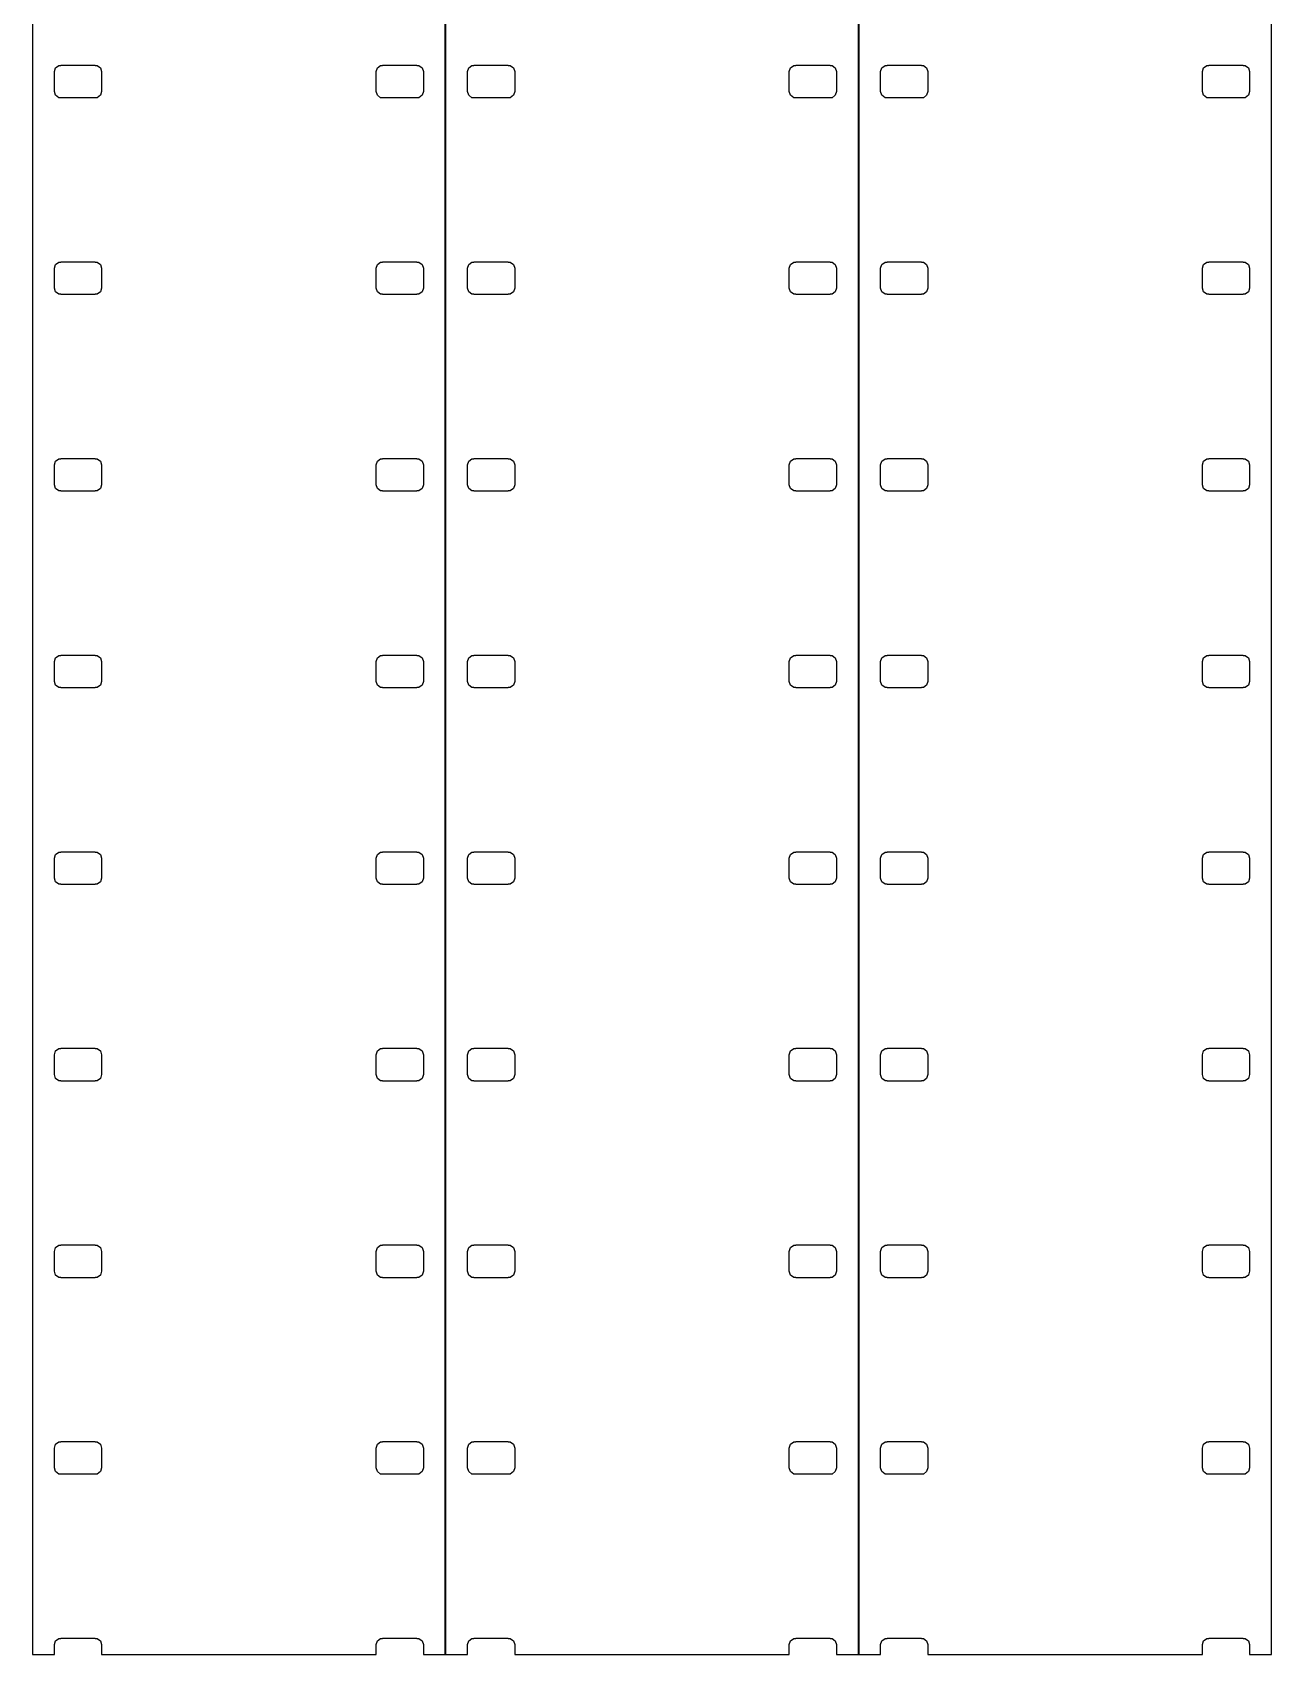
# Model space of a CAD drawing. Header units: metres. Extents: x -8 to 184, y -126 to 126.
# Drawn here: x 40 to 88, y -125.7 to -62.9 of the extents above; entities that cross this region are included whole.
import ezdxf

# ---------------------------------------------------------------- set-up
doc = ezdxf.new("R2010")
doc.units = ezdxf.units.M

msp = doc.modelspace()

# ---------------------------------------------------------------- linework, layer by layer
for p, q in [((40.03, 125.73), (40.03, -125.73)), ((56.03, -125.73), (56.03, 125.73)), ((56.04, 125.73), (56.04, -125.73)), ((72.04, -125.73), (72.04, 125.73)), ((72.05, 125.73), (72.05, -125.73)), ((88.05, -125.73), (88.05, 125.73)), ((40.88, -64.385), (40.9277, -64.2381)), ((40.88, -65.155), (40.88, -64.385)), ((40.9277, -64.2381), (41.0527, -64.1472)), ((41.0527, -64.1472), (41.13, -64.1472)), ((41.13, -64.1472), (41.13, -64.135)), ((41.13, -64.135), (42.459, -64.135)), ((42.459, -64.135), (42.459, -64.1472)), ((42.459, -64.1472), (42.5363, -64.1472)), ((42.5363, -64.1472), (42.6613, -64.2381)), ((42.6613, -64.2381), (42.709, -64.385)), ((42.709, -64.385), (42.709, -65.155)), ((53.351, -64.385), (53.3987, -64.2381)), ((53.351, -65.155), (53.351, -64.385)), ((53.3987, -64.2381), (53.5237, -64.1472)), ((53.5237, -64.1472), (53.601, -64.1472)), ((53.601, -64.1472), (53.601, -64.135)), ((53.601, -64.135), (54.93, -64.135)), ((54.93, -64.135), (54.93, -64.1472)), ((54.93, -64.1472), (55.0072, -64.1472)), ((55.0072, -64.1472), (55.1322, -64.2381)), ((55.1322, -64.2381), (55.18, -64.385)), ((55.18, -64.385), (55.18, -65.155)), ((56.89, -64.385), (56.9377, -64.2381)), ((56.89, -65.155), (56.89, -64.385)), ((56.9377, -64.2381), (57.0627, -64.1472)), ((57.0627, -64.1472), (57.14, -64.1472)), ((57.14, -64.1472), (57.14, -64.135)), ((57.14, -64.135), (58.469, -64.135)), ((58.469, -64.135), (58.469, -64.1472)), ((58.469, -64.1472), (58.5462, -64.1472)), ((58.5462, -64.1472), (58.6712, -64.2381)), ((58.6712, -64.2381), (58.719, -64.385)), ((58.719, -64.385), (58.719, -65.155)), ((69.361, -64.385), (69.4087, -64.2381)), ((69.361, -65.155), (69.361, -64.385)), ((69.4087, -64.2381), (69.5337, -64.1472)), ((69.5337, -64.1472), (69.611, -64.1472)), ((69.611, -64.1472), (69.611, -64.135)), ((69.611, -64.135), (70.94, -64.135)), ((70.94, -64.135), (70.94, -64.1472)), ((70.94, -64.1472), (71.0172, -64.1472)), ((71.0172, -64.1472), (71.1422, -64.2381)), ((71.1422, -64.2381), (71.19, -64.385)), ((71.19, -64.385), (71.19, -65.155)), ((72.9, -64.385), (72.9477, -64.2381)), ((72.9, -65.155), (72.9, -64.385)), ((72.9477, -64.2381), (73.0727, -64.1472)), ((73.0727, -64.1472), (73.15, -64.1472)), ((73.15, -64.1472), (73.15, -64.135)), ((73.15, -64.135), (74.479, -64.135)), ((74.479, -64.135), (74.479, -64.1472)), ((74.479, -64.1472), (74.5562, -64.1472)), ((74.5562, -64.1472), (74.6812, -64.2381)), ((74.6812, -64.2381), (74.729, -64.385)), ((74.729, -64.385), (74.729, -65.155)), ((85.371, -64.385), (85.4187, -64.2381)), ((85.371, -65.155), (85.371, -64.385)), ((85.4187, -64.2381), (85.5437, -64.1472)), ((85.5437, -64.1472), (85.621, -64.1472)), ((85.621, -64.1472), (85.621, -64.135)), ((85.621, -64.135), (86.95, -64.135)), ((86.95, -64.135), (86.95, -64.1472)), ((86.95, -64.1472), (87.0273, -64.1472)), ((87.0273, -64.1472), (87.1523, -64.2381)), ((87.1523, -64.2381), (87.2, -64.385)), ((87.2, -64.385), (87.2, -65.155)), ((40.9277, -65.3019), (40.88, -65.155)), ((41.0527, -65.3928), (40.9277, -65.3019)), ((42.6613, -65.3019), (42.5363, -65.3928)), ((42.709, -65.155), (42.6613, -65.3019)), ((53.3987, -65.3019), (53.351, -65.155)), ((53.5237, -65.3928), (53.3987, -65.3019)), ((55.1322, -65.3019), (55.0072, -65.3928)), ((55.18, -65.155), (55.1322, -65.3019)), ((56.9377, -65.3019), (56.89, -65.155)), ((57.0627, -65.3928), (56.9377, -65.3019)), ((58.6712, -65.3019), (58.5462, -65.3928)), ((58.719, -65.155), (58.6712, -65.3019)), ((69.4087, -65.3019), (69.361, -65.155)), ((69.5337, -65.3928), (69.4087, -65.3019)), ((71.1422, -65.3019), (71.0172, -65.3928)), ((71.19, -65.155), (71.1422, -65.3019)), ((72.9477, -65.3019), (72.9, -65.155)), ((73.0727, -65.3928), (72.9477, -65.3019)), ((74.6812, -65.3019), (74.5562, -65.3928)), ((74.729, -65.155), (74.6812, -65.3019)), ((85.4187, -65.3019), (85.371, -65.155)), ((85.5437, -65.3928), (85.4187, -65.3019)), ((87.1523, -65.3019), (87.0273, -65.3928)), ((87.2, -65.155), (87.1523, -65.3019)), ((41.13, -65.3928), (41.0527, -65.3928)), ((41.13, -65.405), (41.13, -65.3928)), ((42.459, -65.405), (41.13, -65.405)), ((42.5363, -65.3928), (42.459, -65.3928)), ((42.459, -65.3928), (42.459, -65.405)), ((53.601, -65.3928), (53.5237, -65.3928)), ((53.601, -65.405), (53.601, -65.3928)), ((54.93, -65.405), (53.601, -65.405)), ((55.0072, -65.3928), (54.93, -65.3928)), ((54.93, -65.3928), (54.93, -65.405)), ((57.14, -65.3928), (57.0627, -65.3928)), ((57.14, -65.405), (57.14, -65.3928)), ((58.469, -65.405), (57.14, -65.405)), ((58.5462, -65.3928), (58.469, -65.3928)), ((58.469, -65.3928), (58.469, -65.405)), ((69.611, -65.3928), (69.5337, -65.3928)), ((69.611, -65.405), (69.611, -65.3928)), ((70.94, -65.405), (69.611, -65.405)), ((71.0172, -65.3928), (70.94, -65.3928)), ((70.94, -65.3928), (70.94, -65.405)), ((73.15, -65.3928), (73.0727, -65.3928)), ((73.15, -65.405), (73.15, -65.3928)), ((74.479, -65.405), (73.15, -65.405)), ((74.5562, -65.3928), (74.479, -65.3928)), ((74.479, -65.3928), (74.479, -65.405)), ((85.621, -65.3928), (85.5437, -65.3928)), ((85.621, -65.405), (85.621, -65.3928)), ((86.95, -65.405), (85.621, -65.405)), ((87.0273, -65.3928), (86.95, -65.3928)), ((86.95, -65.3928), (86.95, -65.405)), ((40.88, -72.005), (40.9277, -71.858)), ((40.88, -72.775), (40.88, -72.005)), ((40.9277, -71.858), (41.0527, -71.7672)), ((41.0527, -71.7672), (41.13, -71.7672)), ((41.13, -71.7672), (41.13, -71.755)), ((41.13, -71.755), (42.459, -71.755)), ((42.459, -71.755), (42.459, -71.7672)), ((42.459, -71.7672), (42.5363, -71.7672)), ((42.5363, -71.7672), (42.6613, -71.858)), ((42.6613, -71.858), (42.709, -72.005)), ((42.709, -72.005), (42.709, -72.775)), ((53.351, -72.005), (53.3987, -71.858)), ((53.351, -72.775), (53.351, -72.005)), ((53.3987, -71.858), (53.5237, -71.7672)), ((53.5237, -71.7672), (53.601, -71.7672)), ((53.601, -71.7672), (53.601, -71.755)), ((53.601, -71.755), (54.93, -71.755)), ((54.93, -71.755), (54.93, -71.7672)), ((54.93, -71.7672), (55.0072, -71.7672)), ((55.0072, -71.7672), (55.1322, -71.858)), ((55.1322, -71.858), (55.18, -72.005)), ((55.18, -72.005), (55.18, -72.775)), ((56.89, -72.005), (56.9377, -71.858)), ((56.89, -72.775), (56.89, -72.005)), ((56.9377, -71.858), (57.0627, -71.7672)), ((57.0627, -71.7672), (57.14, -71.7672)), ((57.14, -71.7672), (57.14, -71.755)), ((57.14, -71.755), (58.469, -71.755)), ((58.469, -71.755), (58.469, -71.7672)), ((58.469, -71.7672), (58.5462, -71.7672)), ((58.5462, -71.7672), (58.6712, -71.858)), ((58.6712, -71.858), (58.719, -72.005)), ((58.719, -72.005), (58.719, -72.775)), ((69.361, -72.005), (69.4087, -71.858)), ((69.361, -72.775), (69.361, -72.005)), ((69.4087, -71.858), (69.5337, -71.7672)), ((69.5337, -71.7672), (69.611, -71.7672)), ((69.611, -71.7672), (69.611, -71.755)), ((69.611, -71.755), (70.94, -71.755)), ((70.94, -71.755), (70.94, -71.7672)), ((70.94, -71.7672), (71.0172, -71.7672)), ((71.0172, -71.7672), (71.1422, -71.858)), ((71.1422, -71.858), (71.19, -72.005)), ((71.19, -72.005), (71.19, -72.775)), ((72.9, -72.005), (72.9477, -71.858)), ((72.9, -72.775), (72.9, -72.005)), ((72.9477, -71.858), (73.0727, -71.7672)), ((73.0727, -71.7672), (73.15, -71.7672)), ((73.15, -71.7672), (73.15, -71.755)), ((73.15, -71.755), (74.479, -71.755)), ((74.479, -71.755), (74.479, -71.7672)), ((74.479, -71.7672), (74.5562, -71.7672)), ((74.5562, -71.7672), (74.6812, -71.858)), ((74.6812, -71.858), (74.729, -72.005)), ((74.729, -72.005), (74.729, -72.775)), ((85.371, -72.005), (85.4187, -71.858)), ((85.371, -72.775), (85.371, -72.005)), ((85.4187, -71.858), (85.5437, -71.7672)), ((85.5437, -71.7672), (85.621, -71.7672)), ((85.621, -71.7672), (85.621, -71.755)), ((85.621, -71.755), (86.95, -71.755)), ((86.95, -71.755), (86.95, -71.7672)), ((86.95, -71.7672), (87.0273, -71.7672)), ((87.0273, -71.7672), (87.1523, -71.858)), ((87.1523, -71.858), (87.2, -72.005)), ((87.2, -72.005), (87.2, -72.775)), ((40.9277, -72.9219), (40.88, -72.775)), ((41.0527, -73.0128), (40.9277, -72.9219)), ((42.6613, -72.9219), (42.5363, -73.0128)), ((42.709, -72.775), (42.6613, -72.9219)), ((53.3987, -72.9219), (53.351, -72.775)), ((53.5237, -73.0128), (53.3987, -72.9219)), ((55.1322, -72.9219), (55.0072, -73.0128)), ((55.18, -72.775), (55.1322, -72.9219)), ((56.9377, -72.9219), (56.89, -72.775)), ((57.0627, -73.0128), (56.9377, -72.9219)), ((58.6712, -72.9219), (58.5462, -73.0128)), ((58.719, -72.775), (58.6712, -72.9219)), ((69.4087, -72.9219), (69.361, -72.775)), ((69.5337, -73.0128), (69.4087, -72.9219)), ((71.1422, -72.9219), (71.0172, -73.0128)), ((71.19, -72.775), (71.1422, -72.9219)), ((72.9477, -72.9219), (72.9, -72.775)), ((73.0727, -73.0128), (72.9477, -72.9219)), ((74.6812, -72.9219), (74.5562, -73.0128)), ((74.729, -72.775), (74.6812, -72.9219)), ((85.4187, -72.9219), (85.371, -72.775)), ((85.5437, -73.0128), (85.4187, -72.9219)), ((87.1523, -72.9219), (87.0273, -73.0128)), ((87.2, -72.775), (87.1523, -72.9219)), ((41.13, -73.0128), (41.0527, -73.0128)), ((41.13, -73.025), (41.13, -73.0128)), ((42.459, -73.025), (41.13, -73.025)), ((42.5363, -73.0128), (42.459, -73.0128)), ((42.459, -73.0128), (42.459, -73.025)), ((53.601, -73.0128), (53.5237, -73.0128)), ((53.601, -73.025), (53.601, -73.0128)), ((54.93, -73.025), (53.601, -73.025)), ((55.0072, -73.0128), (54.93, -73.0128)), ((54.93, -73.0128), (54.93, -73.025)), ((57.14, -73.0128), (57.0627, -73.0128)), ((57.14, -73.025), (57.14, -73.0128)), ((58.469, -73.025), (57.14, -73.025)), ((58.5462, -73.0128), (58.469, -73.0128)), ((58.469, -73.0128), (58.469, -73.025)), ((69.611, -73.0128), (69.5337, -73.0128)), ((69.611, -73.025), (69.611, -73.0128)), ((70.94, -73.025), (69.611, -73.025)), ((71.0172, -73.0128), (70.94, -73.0128)), ((70.94, -73.0128), (70.94, -73.025)), ((73.15, -73.0128), (73.0727, -73.0128)), ((73.15, -73.025), (73.15, -73.0128)), ((74.479, -73.025), (73.15, -73.025)), ((74.5562, -73.0128), (74.479, -73.0128)), ((74.479, -73.0128), (74.479, -73.025)), ((85.621, -73.0128), (85.5437, -73.0128)), ((85.621, -73.025), (85.621, -73.0128)), ((86.95, -73.025), (85.621, -73.025)), ((87.0273, -73.0128), (86.95, -73.0128)), ((86.95, -73.0128), (86.95, -73.025)), ((40.88, -79.625), (40.9277, -79.478)), ((40.88, -80.395), (40.88, -79.625)), ((40.9277, -79.478), (41.0527, -79.3872)), ((41.0527, -79.3872), (41.13, -79.3872)), ((41.13, -79.3872), (41.13, -79.375)), ((41.13, -79.375), (42.459, -79.375)), ((42.459, -79.375), (42.459, -79.3872)), ((42.459, -79.3872), (42.5363, -79.3872)), ((42.5363, -79.3872), (42.6613, -79.478)), ((42.6613, -79.478), (42.709, -79.625)), ((42.709, -79.625), (42.709, -80.395)), ((53.351, -79.625), (53.3987, -79.478)), ((53.351, -80.395), (53.351, -79.625)), ((53.3987, -79.478), (53.5237, -79.3872)), ((53.5237, -79.3872), (53.601, -79.3872)), ((53.601, -79.3872), (53.601, -79.375)), ((53.601, -79.375), (54.93, -79.375)), ((54.93, -79.375), (54.93, -79.3872)), ((54.93, -79.3872), (55.0072, -79.3872)), ((55.0072, -79.3872), (55.1322, -79.478)), ((55.1322, -79.478), (55.18, -79.625)), ((55.18, -79.625), (55.18, -80.395)), ((56.89, -79.625), (56.9377, -79.478)), ((56.89, -80.395), (56.89, -79.625)), ((56.9377, -79.478), (57.0627, -79.3872)), ((57.0627, -79.3872), (57.14, -79.3872)), ((57.14, -79.3872), (57.14, -79.375)), ((57.14, -79.375), (58.469, -79.375)), ((58.469, -79.375), (58.469, -79.3872)), ((58.469, -79.3872), (58.5462, -79.3872)), ((58.5462, -79.3872), (58.6712, -79.478)), ((58.6712, -79.478), (58.719, -79.625)), ((58.719, -79.625), (58.719, -80.395)), ((69.361, -79.625), (69.4087, -79.478)), ((69.361, -80.395), (69.361, -79.625)), ((69.4087, -79.478), (69.5337, -79.3872)), ((69.5337, -79.3872), (69.611, -79.3872)), ((69.611, -79.3872), (69.611, -79.375)), ((69.611, -79.375), (70.94, -79.375)), ((70.94, -79.375), (70.94, -79.3872)), ((70.94, -79.3872), (71.0172, -79.3872)), ((71.0172, -79.3872), (71.1422, -79.478)), ((71.1422, -79.478), (71.19, -79.625)), ((71.19, -79.625), (71.19, -80.395)), ((72.9, -79.625), (72.9477, -79.478)), ((72.9, -80.395), (72.9, -79.625)), ((72.9477, -79.478), (73.0727, -79.3872)), ((73.0727, -79.3872), (73.15, -79.3872)), ((73.15, -79.3872), (73.15, -79.375)), ((73.15, -79.375), (74.479, -79.375)), ((74.479, -79.375), (74.479, -79.3872)), ((74.479, -79.3872), (74.5562, -79.3872)), ((74.5562, -79.3872), (74.6812, -79.478)), ((74.6812, -79.478), (74.729, -79.625)), ((74.729, -79.625), (74.729, -80.395)), ((85.371, -79.625), (85.4187, -79.478)), ((85.371, -80.395), (85.371, -79.625)), ((85.4187, -79.478), (85.5437, -79.3872)), ((85.5437, -79.3872), (85.621, -79.3872)), ((85.621, -79.3872), (85.621, -79.375)), ((85.621, -79.375), (86.95, -79.375)), ((86.95, -79.375), (86.95, -79.3872)), ((86.95, -79.3872), (87.0273, -79.3872)), ((87.0273, -79.3872), (87.1523, -79.478)), ((87.1523, -79.478), (87.2, -79.625)), ((87.2, -79.625), (87.2, -80.395)), ((40.9277, -80.5419), (40.88, -80.395)), ((42.709, -80.395), (42.6613, -80.5419)), ((53.3987, -80.5419), (53.351, -80.395)), ((55.18, -80.395), (55.1322, -80.5419)), ((56.9377, -80.5419), (56.89, -80.395)), ((58.719, -80.395), (58.6712, -80.5419)), ((69.4087, -80.5419), (69.361, -80.395)), ((71.19, -80.395), (71.1422, -80.5419)), ((72.9477, -80.5419), (72.9, -80.395)), ((74.729, -80.395), (74.6812, -80.5419)), ((85.4187, -80.5419), (85.371, -80.395)), ((87.2, -80.395), (87.1523, -80.5419)), ((41.0527, -80.6328), (40.9277, -80.5419)), ((41.13, -80.6328), (41.0527, -80.6328)), ((41.13, -80.645), (41.13, -80.6328)), ((42.459, -80.645), (41.13, -80.645)), ((42.5363, -80.6328), (42.459, -80.6328)), ((42.459, -80.6328), (42.459, -80.645)), ((42.6613, -80.5419), (42.5363, -80.6328)), ((53.5237, -80.6328), (53.3987, -80.5419)), ((53.601, -80.6328), (53.5237, -80.6328)), ((53.601, -80.645), (53.601, -80.6328)), ((54.93, -80.645), (53.601, -80.645)), ((55.0072, -80.6328), (54.93, -80.6328)), ((54.93, -80.6328), (54.93, -80.645)), ((55.1322, -80.5419), (55.0072, -80.6328)), ((57.0627, -80.6328), (56.9377, -80.5419)), ((57.14, -80.6328), (57.0627, -80.6328)), ((57.14, -80.645), (57.14, -80.6328)), ((58.469, -80.645), (57.14, -80.645)), ((58.5462, -80.6328), (58.469, -80.6328)), ((58.469, -80.6328), (58.469, -80.645)), ((58.6712, -80.5419), (58.5462, -80.6328)), ((69.5337, -80.6328), (69.4087, -80.5419)), ((69.611, -80.6328), (69.5337, -80.6328)), ((69.611, -80.645), (69.611, -80.6328)), ((70.94, -80.645), (69.611, -80.645)), ((71.0172, -80.6328), (70.94, -80.6328)), ((70.94, -80.6328), (70.94, -80.645)), ((71.1422, -80.5419), (71.0172, -80.6328)), ((73.0727, -80.6328), (72.9477, -80.5419)), ((73.15, -80.6328), (73.0727, -80.6328)), ((73.15, -80.645), (73.15, -80.6328)), ((74.479, -80.645), (73.15, -80.645)), ((74.5562, -80.6328), (74.479, -80.6328)), ((74.479, -80.6328), (74.479, -80.645)), ((74.6812, -80.5419), (74.5562, -80.6328)), ((85.5437, -80.6328), (85.4187, -80.5419)), ((85.621, -80.6328), (85.5437, -80.6328)), ((85.621, -80.645), (85.621, -80.6328)), ((86.95, -80.645), (85.621, -80.645)), ((87.0273, -80.6328), (86.95, -80.6328)), ((86.95, -80.6328), (86.95, -80.645)), ((87.1523, -80.5419), (87.0273, -80.6328)), ((40.88, -87.245), (40.9277, -87.0981)), ((40.88, -88.015), (40.88, -87.245)), ((40.9277, -87.0981), (41.0527, -87.0072)), ((41.0527, -87.0072), (41.13, -87.0072)), ((41.13, -87.0072), (41.13, -86.995)), ((41.13, -86.995), (42.459, -86.995)), ((42.459, -86.995), (42.459, -87.0072)), ((42.459, -87.0072), (42.5363, -87.0072)), ((42.5363, -87.0072), (42.6613, -87.0981)), ((42.6613, -87.0981), (42.709, -87.245)), ((42.709, -87.245), (42.709, -88.015)), ((53.351, -87.245), (53.3987, -87.0981)), ((53.351, -88.015), (53.351, -87.245)), ((53.3987, -87.0981), (53.5237, -87.0072)), ((53.5237, -87.0072), (53.601, -87.0072)), ((53.601, -87.0072), (53.601, -86.995)), ((53.601, -86.995), (54.93, -86.995)), ((54.93, -86.995), (54.93, -87.0072)), ((54.93, -87.0072), (55.0072, -87.0072)), ((55.0072, -87.0072), (55.1322, -87.0981)), ((55.1322, -87.0981), (55.18, -87.245)), ((55.18, -87.245), (55.18, -88.015)), ((56.89, -87.245), (56.9377, -87.0981)), ((56.89, -88.015), (56.89, -87.245)), ((56.9377, -87.0981), (57.0627, -87.0072)), ((57.0627, -87.0072), (57.14, -87.0072)), ((57.14, -87.0072), (57.14, -86.995)), ((57.14, -86.995), (58.469, -86.995)), ((58.469, -86.995), (58.469, -87.0072)), ((58.469, -87.0072), (58.5462, -87.0072)), ((58.5462, -87.0072), (58.6712, -87.0981)), ((58.6712, -87.0981), (58.719, -87.245)), ((58.719, -87.245), (58.719, -88.015)), ((69.361, -87.245), (69.4087, -87.0981)), ((69.361, -88.015), (69.361, -87.245)), ((69.4087, -87.0981), (69.5337, -87.0072)), ((69.5337, -87.0072), (69.611, -87.0072)), ((69.611, -87.0072), (69.611, -86.995)), ((69.611, -86.995), (70.94, -86.995)), ((70.94, -86.995), (70.94, -87.0072)), ((70.94, -87.0072), (71.0172, -87.0072)), ((71.0172, -87.0072), (71.1422, -87.0981)), ((71.1422, -87.0981), (71.19, -87.245)), ((71.19, -87.245), (71.19, -88.015)), ((72.9, -87.245), (72.9477, -87.0981)), ((72.9, -88.015), (72.9, -87.245)), ((72.9477, -87.0981), (73.0727, -87.0072)), ((73.0727, -87.0072), (73.15, -87.0072)), ((73.15, -87.0072), (73.15, -86.995)), ((73.15, -86.995), (74.479, -86.995)), ((74.479, -86.995), (74.479, -87.0072)), ((74.479, -87.0072), (74.5562, -87.0072)), ((74.5562, -87.0072), (74.6812, -87.0981)), ((74.6812, -87.0981), (74.729, -87.245)), ((74.729, -87.245), (74.729, -88.015)), ((85.371, -87.245), (85.4187, -87.0981)), ((85.371, -88.015), (85.371, -87.245)), ((85.4187, -87.0981), (85.5437, -87.0072)), ((85.5437, -87.0072), (85.621, -87.0072)), ((85.621, -87.0072), (85.621, -86.995)), ((85.621, -86.995), (86.95, -86.995)), ((86.95, -86.995), (86.95, -87.0072)), ((86.95, -87.0072), (87.0273, -87.0072)), ((87.0273, -87.0072), (87.1523, -87.0981)), ((87.1523, -87.0981), (87.2, -87.245)), ((87.2, -87.245), (87.2, -88.015)), ((40.9277, -88.1619), (40.88, -88.015)), ((41.0527, -88.2528), (40.9277, -88.1619)), ((41.13, -88.2528), (41.0527, -88.2528)), ((41.13, -88.265), (41.13, -88.2528)), ((42.459, -88.265), (41.13, -88.265)), ((42.5363, -88.2528), (42.459, -88.2528)), ((42.459, -88.2528), (42.459, -88.265)), ((42.6613, -88.1619), (42.5363, -88.2528)), ((42.709, -88.015), (42.6613, -88.1619)), ((53.3987, -88.1619), (53.351, -88.015)), ((53.5237, -88.2528), (53.3987, -88.1619)), ((53.601, -88.2528), (53.5237, -88.2528)), ((53.601, -88.265), (53.601, -88.2528)), ((54.93, -88.265), (53.601, -88.265)), ((55.0072, -88.2528), (54.93, -88.2528)), ((54.93, -88.2528), (54.93, -88.265)), ((55.1322, -88.1619), (55.0072, -88.2528)), ((55.18, -88.015), (55.1322, -88.1619)), ((56.9377, -88.1619), (56.89, -88.015)), ((57.0627, -88.2528), (56.9377, -88.1619)), ((57.14, -88.2528), (57.0627, -88.2528)), ((57.14, -88.265), (57.14, -88.2528)), ((58.469, -88.265), (57.14, -88.265)), ((58.5462, -88.2528), (58.469, -88.2528)), ((58.469, -88.2528), (58.469, -88.265)), ((58.6712, -88.1619), (58.5462, -88.2528)), ((58.719, -88.015), (58.6712, -88.1619)), ((69.4087, -88.1619), (69.361, -88.015)), ((69.5337, -88.2528), (69.4087, -88.1619)), ((69.611, -88.2528), (69.5337, -88.2528)), ((69.611, -88.265), (69.611, -88.2528)), ((70.94, -88.265), (69.611, -88.265)), ((71.0172, -88.2528), (70.94, -88.2528)), ((70.94, -88.2528), (70.94, -88.265)), ((71.1422, -88.1619), (71.0172, -88.2528)), ((71.19, -88.015), (71.1422, -88.1619)), ((72.9477, -88.1619), (72.9, -88.015)), ((73.0727, -88.2528), (72.9477, -88.1619)), ((73.15, -88.2528), (73.0727, -88.2528)), ((73.15, -88.265), (73.15, -88.2528)), ((74.479, -88.265), (73.15, -88.265)), ((74.5562, -88.2528), (74.479, -88.2528)), ((74.479, -88.2528), (74.479, -88.265)), ((74.6812, -88.1619), (74.5562, -88.2528)), ((74.729, -88.015), (74.6812, -88.1619)), ((85.4187, -88.1619), (85.371, -88.015)), ((85.5437, -88.2528), (85.4187, -88.1619)), ((85.621, -88.2528), (85.5437, -88.2528)), ((85.621, -88.265), (85.621, -88.2528)), ((86.95, -88.265), (85.621, -88.265)), ((87.0273, -88.2528), (86.95, -88.2528)), ((86.95, -88.2528), (86.95, -88.265)), ((87.1523, -88.1619), (87.0273, -88.2528)), ((87.2, -88.015), (87.1523, -88.1619)), ((40.88, -94.865), (40.9277, -94.718)), ((40.88, -95.635), (40.88, -94.865)), ((40.9277, -94.718), (41.0527, -94.6272)), ((41.0527, -94.6272), (41.13, -94.6272)), ((41.13, -94.6272), (41.13, -94.615)), ((41.13, -94.615), (42.459, -94.615)), ((42.459, -94.615), (42.459, -94.6272)), ((42.459, -94.6272), (42.5363, -94.6272)), ((42.5363, -94.6272), (42.6613, -94.718)), ((42.6613, -94.718), (42.709, -94.865)), ((42.709, -94.865), (42.709, -95.635)), ((53.351, -94.865), (53.3987, -94.718)), ((53.351, -95.635), (53.351, -94.865)), ((53.3987, -94.718), (53.5237, -94.6272)), ((53.5237, -94.6272), (53.601, -94.6272)), ((53.601, -94.6272), (53.601, -94.615)), ((53.601, -94.615), (54.93, -94.615)), ((54.93, -94.615), (54.93, -94.6272)), ((54.93, -94.6272), (55.0072, -94.6272)), ((55.0072, -94.6272), (55.1322, -94.718)), ((55.1322, -94.718), (55.18, -94.865)), ((55.18, -94.865), (55.18, -95.635)), ((56.89, -94.865), (56.9377, -94.718)), ((56.89, -95.635), (56.89, -94.865)), ((56.9377, -94.718), (57.0627, -94.6272)), ((57.0627, -94.6272), (57.14, -94.6272)), ((57.14, -94.6272), (57.14, -94.615)), ((57.14, -94.615), (58.469, -94.615)), ((58.469, -94.615), (58.469, -94.6272)), ((58.469, -94.6272), (58.5462, -94.6272)), ((58.5462, -94.6272), (58.6712, -94.718)), ((58.6712, -94.718), (58.719, -94.865)), ((58.719, -94.865), (58.719, -95.635)), ((69.361, -94.865), (69.4087, -94.718)), ((69.361, -95.635), (69.361, -94.865)), ((69.4087, -94.718), (69.5337, -94.6272)), ((69.5337, -94.6272), (69.611, -94.6272)), ((69.611, -94.6272), (69.611, -94.615)), ((69.611, -94.615), (70.94, -94.615)), ((70.94, -94.615), (70.94, -94.6272)), ((70.94, -94.6272), (71.0172, -94.6272)), ((71.0172, -94.6272), (71.1422, -94.718)), ((71.1422, -94.718), (71.19, -94.865)), ((71.19, -94.865), (71.19, -95.635)), ((72.9, -94.865), (72.9477, -94.718)), ((72.9, -95.635), (72.9, -94.865)), ((72.9477, -94.718), (73.0727, -94.6272)), ((73.0727, -94.6272), (73.15, -94.6272)), ((73.15, -94.6272), (73.15, -94.615)), ((73.15, -94.615), (74.479, -94.615)), ((74.479, -94.615), (74.479, -94.6272)), ((74.479, -94.6272), (74.5562, -94.6272)), ((74.5562, -94.6272), (74.6812, -94.718)), ((74.6812, -94.718), (74.729, -94.865)), ((74.729, -94.865), (74.729, -95.635)), ((85.371, -94.865), (85.4187, -94.718)), ((85.371, -95.635), (85.371, -94.865)), ((85.4187, -94.718), (85.5437, -94.6272)), ((85.5437, -94.6272), (85.621, -94.6272)), ((85.621, -94.6272), (85.621, -94.615)), ((85.621, -94.615), (86.95, -94.615)), ((86.95, -94.615), (86.95, -94.6272)), ((86.95, -94.6272), (87.0273, -94.6272)), ((87.0273, -94.6272), (87.1523, -94.718)), ((87.1523, -94.718), (87.2, -94.865)), ((87.2, -94.865), (87.2, -95.635)), ((40.9277, -95.7819), (40.88, -95.635)), ((41.0527, -95.8728), (40.9277, -95.7819)), ((41.13, -95.8728), (41.0527, -95.8728)), ((41.13, -95.885), (41.13, -95.8728)), ((42.459, -95.885), (41.13, -95.885)), ((42.459, -95.8728), (42.459, -95.885)), ((42.5363, -95.8728), (42.459, -95.8728)), ((42.6613, -95.7819), (42.5363, -95.8728)), ((42.709, -95.635), (42.6613, -95.7819)), ((53.3987, -95.7819), (53.351, -95.635)), ((53.5237, -95.8728), (53.3987, -95.7819)), ((53.601, -95.8728), (53.5237, -95.8728)), ((53.601, -95.885), (53.601, -95.8728)), ((54.93, -95.885), (53.601, -95.885)), ((55.0072, -95.8728), (54.93, -95.8728)), ((54.93, -95.8728), (54.93, -95.885)), ((55.1322, -95.7819), (55.0072, -95.8728)), ((55.18, -95.635), (55.1322, -95.7819)), ((56.9377, -95.7819), (56.89, -95.635)), ((57.0627, -95.8728), (56.9377, -95.7819)), ((57.14, -95.8728), (57.0627, -95.8728)), ((57.14, -95.885), (57.14, -95.8728)), ((58.469, -95.885), (57.14, -95.885)), ((58.5462, -95.8728), (58.469, -95.8728)), ((58.469, -95.8728), (58.469, -95.885)), ((58.6712, -95.7819), (58.5462, -95.8728)), ((58.719, -95.635), (58.6712, -95.7819)), ((69.4087, -95.7819), (69.361, -95.635)), ((69.5337, -95.8728), (69.4087, -95.7819)), ((69.611, -95.8728), (69.5337, -95.8728)), ((69.611, -95.885), (69.611, -95.8728)), ((70.94, -95.885), (69.611, -95.885)), ((71.0172, -95.8728), (70.94, -95.8728)), ((70.94, -95.8728), (70.94, -95.885)), ((71.1422, -95.7819), (71.0172, -95.8728)), ((71.19, -95.635), (71.1422, -95.7819)), ((72.9477, -95.7819), (72.9, -95.635)), ((73.0727, -95.8728), (72.9477, -95.7819)), ((73.15, -95.8728), (73.0727, -95.8728)), ((73.15, -95.885), (73.15, -95.8728)), ((74.479, -95.885), (73.15, -95.885)), ((74.5562, -95.8728), (74.479, -95.8728)), ((74.479, -95.8728), (74.479, -95.885)), ((74.6812, -95.7819), (74.5562, -95.8728)), ((74.729, -95.635), (74.6812, -95.7819)), ((85.4187, -95.7819), (85.371, -95.635)), ((85.5437, -95.8728), (85.4187, -95.7819)), ((85.621, -95.8728), (85.5437, -95.8728)), ((85.621, -95.885), (85.621, -95.8728)), ((86.95, -95.885), (85.621, -95.885)), ((87.0273, -95.8728), (86.95, -95.8728)), ((86.95, -95.8728), (86.95, -95.885)), ((87.1523, -95.7819), (87.0273, -95.8728)), ((87.2, -95.635), (87.1523, -95.7819)), ((40.88, -102.485), (40.9277, -102.338)), ((40.9277, -102.338), (41.0527, -102.247)), ((41.0527, -102.247), (41.13, -102.247)), ((41.13, -102.247), (41.13, -102.235)), ((41.13, -102.235), (42.459, -102.235)), ((42.459, -102.235), (42.459, -102.247)), ((42.459, -102.247), (42.5363, -102.247)), ((42.5363, -102.247), (42.6613, -102.338)), ((42.6613, -102.338), (42.709, -102.485)), ((53.351, -102.485), (53.3987, -102.338)), ((53.3987, -102.338), (53.5237, -102.247)), ((53.5237, -102.247), (53.601, -102.247)), ((53.601, -102.247), (53.601, -102.235)), ((53.601, -102.235), (54.93, -102.235)), ((54.93, -102.235), (54.93, -102.247)), ((54.93, -102.247), (55.0072, -102.247)), ((55.0072, -102.247), (55.1322, -102.338)), ((55.1322, -102.338), (55.18, -102.485)), ((56.89, -102.485), (56.9377, -102.338)), ((56.9377, -102.338), (57.0627, -102.247)), ((57.0627, -102.247), (57.14, -102.247)), ((57.14, -102.247), (57.14, -102.235)), ((57.14, -102.235), (58.469, -102.235)), ((58.469, -102.235), (58.469, -102.247)), ((58.469, -102.247), (58.5462, -102.247)), ((58.5462, -102.247), (58.6712, -102.338)), ((58.6712, -102.338), (58.719, -102.485)), ((69.361, -102.485), (69.4087, -102.338)), ((69.4087, -102.338), (69.5337, -102.247)), ((69.5337, -102.247), (69.611, -102.247)), ((69.611, -102.247), (69.611, -102.235)), ((69.611, -102.235), (70.94, -102.235)), ((70.94, -102.235), (70.94, -102.247)), ((70.94, -102.247), (71.0172, -102.247)), ((71.0172, -102.247), (71.1422, -102.338)), ((71.1422, -102.338), (71.19, -102.485)), ((72.9, -102.485), (72.9477, -102.338)), ((72.9477, -102.338), (73.0727, -102.247)), ((73.0727, -102.247), (73.15, -102.247)), ((73.15, -102.247), (73.15, -102.235)), ((73.15, -102.235), (74.479, -102.235)), ((74.479, -102.235), (74.479, -102.247)), ((74.479, -102.247), (74.5562, -102.247)), ((74.5562, -102.247), (74.6812, -102.338)), ((74.6812, -102.338), (74.729, -102.485)), ((85.371, -102.485), (85.4187, -102.338)), ((85.4187, -102.338), (85.5437, -102.247)), ((85.5437, -102.247), (85.621, -102.247)), ((85.621, -102.247), (85.621, -102.235)), ((85.621, -102.235), (86.95, -102.235)), ((86.95, -102.235), (86.95, -102.247)), ((86.95, -102.247), (87.0273, -102.247)), ((87.0273, -102.247), (87.1523, -102.338)), ((87.1523, -102.338), (87.2, -102.485)), ((40.88, -103.255), (40.88, -102.485)), ((42.709, -102.485), (42.709, -103.255)), ((53.351, -103.255), (53.351, -102.485)), ((55.18, -102.485), (55.18, -103.255)), ((56.89, -103.255), (56.89, -102.485)), ((58.719, -102.485), (58.719, -103.255)), ((69.361, -103.255), (69.361, -102.485)), ((71.19, -102.485), (71.19, -103.255)), ((72.9, -103.255), (72.9, -102.485)), ((74.729, -102.485), (74.729, -103.255)), ((85.371, -103.255), (85.371, -102.485)), ((87.2, -102.485), (87.2, -103.255)), ((40.9277, -103.402), (40.88, -103.255)), ((41.0527, -103.493), (40.9277, -103.402)), ((41.13, -103.493), (41.0527, -103.493)), ((41.13, -103.505), (41.13, -103.493)), ((42.459, -103.505), (41.13, -103.505)), ((42.5363, -103.493), (42.459, -103.493)), ((42.459, -103.493), (42.459, -103.505)), ((42.6613, -103.402), (42.5363, -103.493)), ((42.709, -103.255), (42.6613, -103.402)), ((53.3987, -103.402), (53.351, -103.255)), ((53.5237, -103.493), (53.3987, -103.402)), ((53.601, -103.493), (53.5237, -103.493)), ((53.601, -103.505), (53.601, -103.493)), ((54.93, -103.505), (53.601, -103.505)), ((55.0072, -103.493), (54.93, -103.493)), ((54.93, -103.493), (54.93, -103.505)), ((55.1322, -103.402), (55.0072, -103.493)), ((55.18, -103.255), (55.1322, -103.402)), ((56.9377, -103.402), (56.89, -103.255)), ((57.0627, -103.493), (56.9377, -103.402)), ((57.14, -103.493), (57.0627, -103.493)), ((57.14, -103.505), (57.14, -103.493)), ((58.469, -103.505), (57.14, -103.505)), ((58.5462, -103.493), (58.469, -103.493)), ((58.469, -103.493), (58.469, -103.505)), ((58.6712, -103.402), (58.5462, -103.493)), ((58.719, -103.255), (58.6712, -103.402)), ((69.4087, -103.402), (69.361, -103.255)), ((69.5337, -103.493), (69.4087, -103.402)), ((69.611, -103.493), (69.5337, -103.493)), ((69.611, -103.505), (69.611, -103.493)), ((70.94, -103.505), (69.611, -103.505)), ((71.0172, -103.493), (70.94, -103.493)), ((70.94, -103.493), (70.94, -103.505)), ((71.1422, -103.402), (71.0172, -103.493)), ((71.19, -103.255), (71.1422, -103.402)), ((72.9477, -103.402), (72.9, -103.255)), ((73.0727, -103.493), (72.9477, -103.402)), ((73.15, -103.493), (73.0727, -103.493)), ((73.15, -103.505), (73.15, -103.493)), ((74.479, -103.505), (73.15, -103.505)), ((74.5562, -103.493), (74.479, -103.493)), ((74.479, -103.493), (74.479, -103.505)), ((74.6812, -103.402), (74.5562, -103.493)), ((74.729, -103.255), (74.6812, -103.402)), ((85.4187, -103.402), (85.371, -103.255)), ((85.5437, -103.493), (85.4187, -103.402)), ((85.621, -103.493), (85.5437, -103.493)), ((85.621, -103.505), (85.621, -103.493)), ((86.95, -103.505), (85.621, -103.505)), ((87.0273, -103.493), (86.95, -103.493)), ((86.95, -103.493), (86.95, -103.505)), ((87.1523, -103.402), (87.0273, -103.493)), ((87.2, -103.255), (87.1523, -103.402)), ((40.88, -110.105), (40.9277, -109.958)), ((40.9277, -109.958), (41.0527, -109.867)), ((41.0527, -109.867), (41.13, -109.867)), ((41.13, -109.867), (41.13, -109.855)), ((41.13, -109.855), (42.459, -109.855)), ((42.459, -109.855), (42.459, -109.867)), ((42.459, -109.867), (42.5363, -109.867)), ((42.5363, -109.867), (42.6613, -109.958)), ((42.6613, -109.958), (42.709, -110.105)), ((53.351, -110.105), (53.3987, -109.958)), ((53.3987, -109.958), (53.5237, -109.867)), ((53.5237, -109.867), (53.601, -109.867)), ((53.601, -109.867), (53.601, -109.855)), ((53.601, -109.855), (54.93, -109.855)), ((54.93, -109.855), (54.93, -109.867)), ((54.93, -109.867), (55.0072, -109.867)), ((55.0072, -109.867), (55.1322, -109.958)), ((55.1322, -109.958), (55.18, -110.105)), ((56.89, -110.105), (56.9377, -109.958)), ((56.9377, -109.958), (57.0627, -109.867)), ((57.0627, -109.867), (57.14, -109.867)), ((57.14, -109.867), (57.14, -109.855)), ((57.14, -109.855), (58.469, -109.855)), ((58.469, -109.855), (58.469, -109.867)), ((58.469, -109.867), (58.5462, -109.867)), ((58.5462, -109.867), (58.6712, -109.958)), ((58.6712, -109.958), (58.719, -110.105)), ((69.361, -110.105), (69.4087, -109.958)), ((69.4087, -109.958), (69.5337, -109.867)), ((69.5337, -109.867), (69.611, -109.867)), ((69.611, -109.867), (69.611, -109.855)), ((69.611, -109.855), (70.94, -109.855)), ((70.94, -109.855), (70.94, -109.867)), ((70.94, -109.867), (71.0172, -109.867)), ((71.0172, -109.867), (71.1422, -109.958)), ((71.1422, -109.958), (71.19, -110.105)), ((72.9, -110.105), (72.9477, -109.958)), ((72.9477, -109.958), (73.0727, -109.867)), ((73.0727, -109.867), (73.15, -109.867)), ((73.15, -109.867), (73.15, -109.855)), ((73.15, -109.855), (74.479, -109.855)), ((74.479, -109.855), (74.479, -109.867)), ((74.479, -109.867), (74.5562, -109.867)), ((74.5562, -109.867), (74.6812, -109.958)), ((74.6812, -109.958), (74.729, -110.105)), ((85.371, -110.105), (85.4187, -109.958)), ((85.4187, -109.958), (85.5437, -109.867)), ((85.5437, -109.867), (85.621, -109.867)), ((85.621, -109.867), (85.621, -109.855)), ((85.621, -109.855), (86.95, -109.855)), ((86.95, -109.855), (86.95, -109.867)), ((86.95, -109.867), (87.0273, -109.867)), ((87.0273, -109.867), (87.1523, -109.958)), ((87.1523, -109.958), (87.2, -110.105)), ((40.88, -110.875), (40.88, -110.105)), ((42.709, -110.105), (42.709, -110.875)), ((53.351, -110.875), (53.351, -110.105)), ((55.18, -110.105), (55.18, -110.875)), ((56.89, -110.875), (56.89, -110.105)), ((58.719, -110.105), (58.719, -110.875)), ((69.361, -110.875), (69.361, -110.105)), ((71.19, -110.105), (71.19, -110.875)), ((72.9, -110.875), (72.9, -110.105)), ((74.729, -110.105), (74.729, -110.875)), ((85.371, -110.875), (85.371, -110.105)), ((87.2, -110.105), (87.2, -110.875)), ((40.9277, -111.022), (40.88, -110.875)), ((41.0527, -111.113), (40.9277, -111.022)), ((41.13, -111.113), (41.0527, -111.113)), ((41.13, -111.125), (41.13, -111.113)), ((42.459, -111.125), (41.13, -111.125)), ((42.5363, -111.113), (42.459, -111.113)), ((42.459, -111.113), (42.459, -111.125)), ((42.6613, -111.022), (42.5363, -111.113)), ((42.709, -110.875), (42.6613, -111.022)), ((53.3987, -111.022), (53.351, -110.875)), ((53.5237, -111.113), (53.3987, -111.022)), ((53.601, -111.113), (53.5237, -111.113)), ((53.601, -111.125), (53.601, -111.113)), ((54.93, -111.125), (53.601, -111.125)), ((55.0072, -111.113), (54.93, -111.113)), ((54.93, -111.113), (54.93, -111.125)), ((55.1322, -111.022), (55.0072, -111.113)), ((55.18, -110.875), (55.1322, -111.022)), ((56.9377, -111.022), (56.89, -110.875)), ((57.0627, -111.113), (56.9377, -111.022)), ((57.14, -111.113), (57.0627, -111.113)), ((57.14, -111.125), (57.14, -111.113)), ((58.469, -111.125), (57.14, -111.125)), ((58.5462, -111.113), (58.469, -111.113)), ((58.469, -111.113), (58.469, -111.125)), ((58.6712, -111.022), (58.5462, -111.113)), ((58.719, -110.875), (58.6712, -111.022)), ((69.4087, -111.022), (69.361, -110.875)), ((69.5337, -111.113), (69.4087, -111.022)), ((69.611, -111.113), (69.5337, -111.113)), ((69.611, -111.125), (69.611, -111.113)), ((70.94, -111.125), (69.611, -111.125)), ((71.0172, -111.113), (70.94, -111.113)), ((70.94, -111.113), (70.94, -111.125)), ((71.1422, -111.022), (71.0172, -111.113)), ((71.19, -110.875), (71.1422, -111.022)), ((72.9477, -111.022), (72.9, -110.875)), ((73.0727, -111.113), (72.9477, -111.022)), ((73.15, -111.113), (73.0727, -111.113)), ((73.15, -111.125), (73.15, -111.113)), ((74.479, -111.125), (73.15, -111.125)), ((74.479, -111.113), (74.479, -111.125)), ((74.5562, -111.113), (74.479, -111.113)), ((74.6812, -111.022), (74.5562, -111.113)), ((74.729, -110.875), (74.6812, -111.022)), ((85.4187, -111.022), (85.371, -110.875)), ((85.5437, -111.113), (85.4187, -111.022)), ((85.621, -111.113), (85.5437, -111.113)), ((85.621, -111.125), (85.621, -111.113)), ((86.95, -111.125), (85.621, -111.125)), ((87.0273, -111.113), (86.95, -111.113)), ((86.95, -111.113), (86.95, -111.125)), ((87.1523, -111.022), (87.0273, -111.113)), ((87.2, -110.875), (87.1523, -111.022)), ((40.9277, -117.578), (41.0527, -117.487)), ((41.0527, -117.487), (41.13, -117.487)), ((41.13, -117.487), (41.13, -117.475)), ((41.13, -117.475), (42.459, -117.475)), ((42.459, -117.475), (42.459, -117.487)), ((42.459, -117.487), (42.5363, -117.487)), ((42.5363, -117.487), (42.6613, -117.578)), ((53.3987, -117.578), (53.5237, -117.487)), ((53.5237, -117.487), (53.601, -117.487)), ((53.601, -117.487), (53.601, -117.475)), ((53.601, -117.475), (54.93, -117.475)), ((54.93, -117.475), (54.93, -117.487)), ((54.93, -117.487), (55.0072, -117.487)), ((55.0072, -117.487), (55.1322, -117.578)), ((56.9377, -117.578), (57.0627, -117.487)), ((57.0627, -117.487), (57.14, -117.487)), ((57.14, -117.487), (57.14, -117.475)), ((57.14, -117.475), (58.469, -117.475)), ((58.469, -117.475), (58.469, -117.487)), ((58.469, -117.487), (58.5462, -117.487)), ((58.5462, -117.487), (58.6712, -117.578)), ((69.4087, -117.578), (69.5337, -117.487)), ((69.5337, -117.487), (69.611, -117.487)), ((69.611, -117.487), (69.611, -117.475)), ((69.611, -117.475), (70.94, -117.475)), ((70.94, -117.475), (70.94, -117.487)), ((70.94, -117.487), (71.0172, -117.487)), ((71.0172, -117.487), (71.1422, -117.578)), ((72.9477, -117.578), (73.0727, -117.487)), ((73.0727, -117.487), (73.15, -117.487)), ((73.15, -117.487), (73.15, -117.475)), ((73.15, -117.475), (74.479, -117.475)), ((74.479, -117.475), (74.479, -117.487)), ((74.479, -117.487), (74.5562, -117.487)), ((74.5562, -117.487), (74.6812, -117.578)), ((85.4187, -117.578), (85.5437, -117.487)), ((85.5437, -117.487), (85.621, -117.487)), ((85.621, -117.487), (85.621, -117.475)), ((85.621, -117.475), (86.95, -117.475)), ((86.95, -117.475), (86.95, -117.487)), ((86.95, -117.487), (87.0273, -117.487)), ((87.0273, -117.487), (87.1523, -117.578)), ((40.88, -117.725), (40.9277, -117.578)), ((40.88, -118.495), (40.88, -117.725)), ((42.6613, -117.578), (42.709, -117.725)), ((42.709, -117.725), (42.709, -118.495)), ((53.351, -117.725), (53.3987, -117.578)), ((53.351, -118.495), (53.351, -117.725)), ((55.1322, -117.578), (55.18, -117.725)), ((55.18, -117.725), (55.18, -118.495)), ((56.89, -117.725), (56.9377, -117.578)), ((56.89, -118.495), (56.89, -117.725)), ((58.6712, -117.578), (58.719, -117.725)), ((58.719, -117.725), (58.719, -118.495)), ((69.361, -117.725), (69.4087, -117.578)), ((69.361, -118.495), (69.361, -117.725)), ((71.1422, -117.578), (71.19, -117.725)), ((71.19, -117.725), (71.19, -118.495)), ((72.9, -117.725), (72.9477, -117.578)), ((72.9, -118.495), (72.9, -117.725)), ((74.6812, -117.578), (74.729, -117.725)), ((74.729, -117.725), (74.729, -118.495)), ((85.371, -117.725), (85.4187, -117.578)), ((85.371, -118.495), (85.371, -117.725)), ((87.1523, -117.578), (87.2, -117.725)), ((87.2, -117.725), (87.2, -118.495)), ((40.9277, -118.642), (40.88, -118.495)), ((41.0527, -118.733), (40.9277, -118.642)), ((41.13, -118.733), (41.0527, -118.733)), ((41.13, -118.745), (41.13, -118.733)), ((42.459, -118.745), (41.13, -118.745)), ((42.5363, -118.733), (42.459, -118.733)), ((42.459, -118.733), (42.459, -118.745)), ((42.6613, -118.642), (42.5363, -118.733)), ((42.709, -118.495), (42.6613, -118.642)), ((53.3987, -118.642), (53.351, -118.495)), ((53.5237, -118.733), (53.3987, -118.642)), ((53.601, -118.733), (53.5237, -118.733)), ((53.601, -118.745), (53.601, -118.733)), ((54.93, -118.745), (53.601, -118.745)), ((55.0072, -118.733), (54.93, -118.733)), ((54.93, -118.733), (54.93, -118.745)), ((55.1322, -118.642), (55.0072, -118.733)), ((55.18, -118.495), (55.1322, -118.642)), ((56.9377, -118.642), (56.89, -118.495)), ((57.0627, -118.733), (56.9377, -118.642)), ((57.14, -118.733), (57.0627, -118.733)), ((57.14, -118.745), (57.14, -118.733)), ((58.469, -118.745), (57.14, -118.745)), ((58.5462, -118.733), (58.469, -118.733)), ((58.469, -118.733), (58.469, -118.745)), ((58.6712, -118.642), (58.5462, -118.733)), ((58.719, -118.495), (58.6712, -118.642)), ((69.4087, -118.642), (69.361, -118.495)), ((69.5337, -118.733), (69.4087, -118.642)), ((69.611, -118.733), (69.5337, -118.733)), ((69.611, -118.745), (69.611, -118.733)), ((70.94, -118.745), (69.611, -118.745)), ((71.0172, -118.733), (70.94, -118.733)), ((70.94, -118.733), (70.94, -118.745)), ((71.1422, -118.642), (71.0172, -118.733)), ((71.19, -118.495), (71.1422, -118.642)), ((72.9477, -118.642), (72.9, -118.495)), ((73.0727, -118.733), (72.9477, -118.642)), ((73.15, -118.733), (73.0727, -118.733)), ((73.15, -118.745), (73.15, -118.733)), ((74.479, -118.745), (73.15, -118.745)), ((74.5562, -118.733), (74.479, -118.733)), ((74.479, -118.733), (74.479, -118.745)), ((74.6812, -118.642), (74.5562, -118.733)), ((74.729, -118.495), (74.6812, -118.642)), ((85.4187, -118.642), (85.371, -118.495)), ((85.5437, -118.733), (85.4187, -118.642)), ((85.621, -118.733), (85.5437, -118.733)), ((85.621, -118.745), (85.621, -118.733)), ((86.95, -118.745), (85.621, -118.745)), ((87.0273, -118.733), (86.95, -118.733)), ((86.95, -118.733), (86.95, -118.745)), ((87.1523, -118.642), (87.0273, -118.733)), ((87.2, -118.495), (87.1523, -118.642)), ((41.13, -125.107), (41.13, -125.095)), ((41.13, -125.095), (42.459, -125.095)), ((42.459, -125.095), (42.459, -125.107)), ((53.601, -125.107), (53.601, -125.095)), ((53.601, -125.095), (54.93, -125.095)), ((54.93, -125.095), (54.93, -125.107)), ((57.14, -125.107), (57.14, -125.095)), ((57.14, -125.095), (58.469, -125.095)), ((58.469, -125.095), (58.469, -125.107)), ((69.611, -125.107), (69.611, -125.095)), ((69.611, -125.095), (70.94, -125.095)), ((70.94, -125.095), (70.94, -125.107)), ((73.15, -125.107), (73.15, -125.095)), ((73.15, -125.095), (74.479, -125.095)), ((74.479, -125.095), (74.479, -125.107)), ((85.621, -125.107), (85.621, -125.095)), ((85.621, -125.095), (86.95, -125.095)), ((86.95, -125.095), (86.95, -125.107)), ((40.03, -125.73), (40.88, -125.73)), ((40.88, -125.345), (40.9277, -125.198)), ((40.88, -125.73), (40.88, -125.345)), ((40.9277, -125.198), (41.0527, -125.107)), ((41.0527, -125.107), (41.13, -125.107)), ((42.459, -125.107), (42.5363, -125.107)), ((42.5363, -125.107), (42.6613, -125.198)), ((42.6613, -125.198), (42.709, -125.345)), ((42.709, -125.345), (42.709, -125.73)), ((42.709, -125.73), (53.351, -125.73)), ((53.351, -125.345), (53.3987, -125.198)), ((53.351, -125.73), (53.351, -125.345)), ((53.3987, -125.198), (53.5237, -125.107)), ((53.5237, -125.107), (53.601, -125.107)), ((54.93, -125.107), (55.0072, -125.107)), ((55.0072, -125.107), (55.1322, -125.198)), ((55.1322, -125.198), (55.18, -125.345)), ((55.18, -125.345), (55.18, -125.73)), ((55.18, -125.73), (56.03, -125.73)), ((56.04, -125.73), (56.89, -125.73)), ((56.89, -125.345), (56.9377, -125.198)), ((56.89, -125.73), (56.89, -125.345)), ((56.9377, -125.198), (57.0627, -125.107)), ((57.0627, -125.107), (57.14, -125.107)), ((58.469, -125.107), (58.5462, -125.107)), ((58.5462, -125.107), (58.6712, -125.198)), ((58.6712, -125.198), (58.719, -125.345)), ((58.719, -125.345), (58.719, -125.73)), ((58.719, -125.73), (69.361, -125.73)), ((69.361, -125.345), (69.4087, -125.198)), ((69.361, -125.73), (69.361, -125.345)), ((69.4087, -125.198), (69.5337, -125.107)), ((69.5337, -125.107), (69.611, -125.107)), ((70.94, -125.107), (71.0172, -125.107)), ((71.0172, -125.107), (71.1422, -125.198)), ((71.1422, -125.198), (71.19, -125.345)), ((71.19, -125.345), (71.19, -125.73)), ((71.19, -125.73), (72.04, -125.73)), ((72.05, -125.73), (72.9, -125.73)), ((72.9, -125.345), (72.9477, -125.198)), ((72.9, -125.73), (72.9, -125.345)), ((72.9477, -125.198), (73.0727, -125.107)), ((73.0727, -125.107), (73.15, -125.107)), ((74.479, -125.107), (74.5562, -125.107)), ((74.5562, -125.107), (74.6812, -125.198)), ((74.6812, -125.198), (74.729, -125.345)), ((74.729, -125.345), (74.729, -125.73)), ((74.729, -125.73), (85.371, -125.73)), ((85.371, -125.345), (85.4187, -125.198)), ((85.371, -125.73), (85.371, -125.345)), ((85.4187, -125.198), (85.5437, -125.107)), ((85.5437, -125.107), (85.621, -125.107)), ((86.95, -125.107), (87.0273, -125.107)), ((87.0273, -125.107), (87.1523, -125.198)), ((87.1523, -125.198), (87.2, -125.345)), ((87.2, -125.345), (87.2, -125.73)), ((87.2, -125.73), (88.05, -125.73))]:
    msp.add_line(p, q)

doc.saveas('drawing.dxf')
